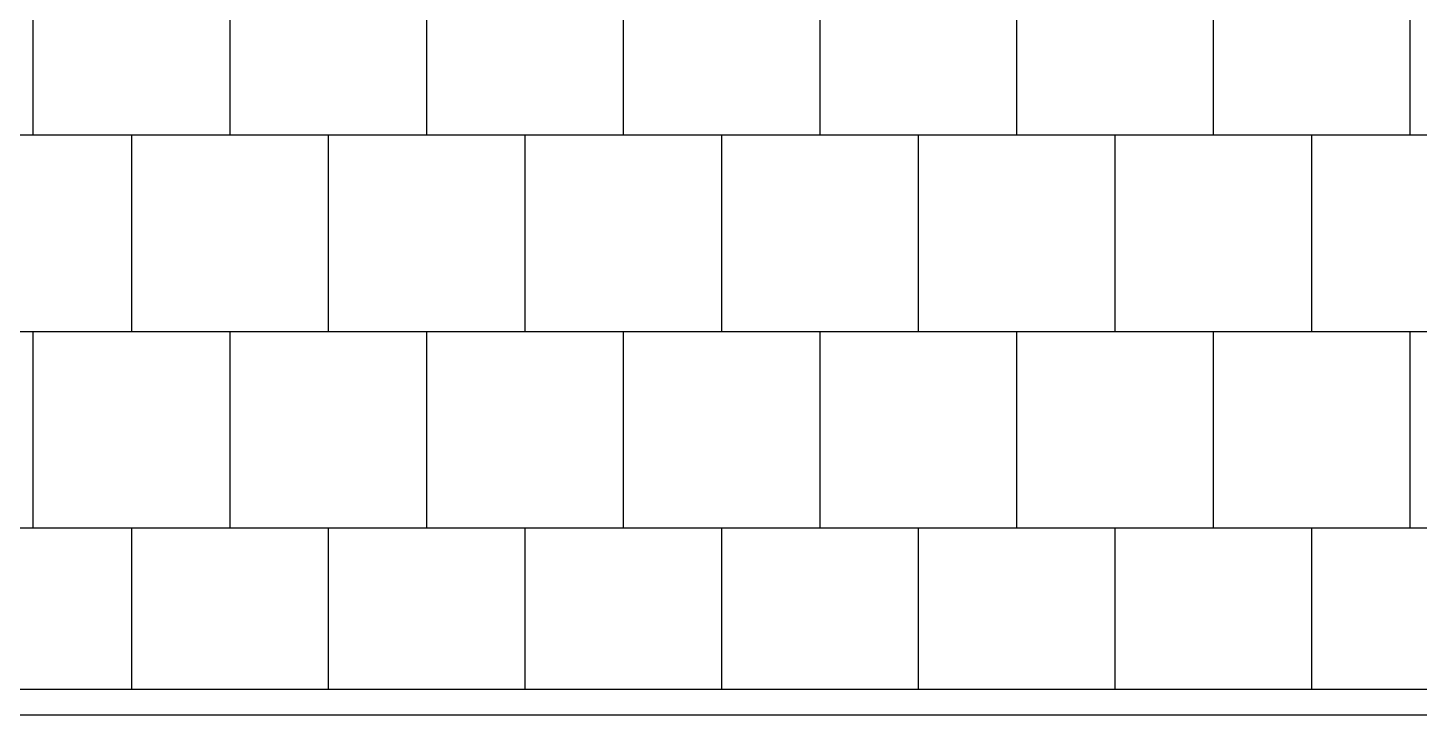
# Model space of a CAD drawing. Extents: x -7 to 226, y -20 to 32.
# Drawn here: x 164.268 to 165.626, y 9.216 to 9.887 of the extents above; entities that cross this region are included whole.
import ezdxf

# ---------------------------------------------------------------- set-up
doc = ezdxf.new("R2010")
doc.units = 0
doc.header["$LTSCALE"] = 20
doc.layers.get('0').update_dxf_attribs({"linetype": 'CONTINUOUS'})
for name, color, linetype in [('DIM', 244, 'CONTINUOUS'), ('MADEIRAME', 244, 'CONTINUOUS'), ('TELHADO', 1, 'CONTINUOUS')]:
    doc.layers.add(name, color=color, linetype=linetype)

# ---------------------------------------------------------------- blocks, each defined once
blk = doc.blocks.new('*X107')
at = {"color": 0, "linetype": 'CONTINUOUS'}
for p, q in [((5.856, -77.376), (5.856, -77.184)), ((6.048, -77.376), (6.048, -77.184)), ((6.24, -77.376), (6.24, -77.184)), ((6.432, -77.376), (6.432, -77.184)), ((6.624, -77.376), (6.624, -77.184)), ((6.816, -77.376), (6.816, -77.184)), ((7.008, -77.376), (7.008, -77.184)), ((7.2, -77.376), (7.2, -77.184)), ((0.4388, -77.376), (7.4129, -77.376)), ((5.952, -77.568), (5.952, -77.376)), ((6.144, -77.568), (6.144, -77.376)), ((6.336, -77.568), (6.336, -77.376)), ((6.528, -77.568), (6.528, -77.376)), ((6.72, -77.568), (6.72, -77.376)), ((6.912, -77.568), (6.912, -77.376)), ((7.104, -77.568), (7.104, -77.376)), ((0.4388, -77.568), (7.4129, -77.568)), ((5.856, -77.76), (5.856, -77.568)), ((6.048, -77.76), (6.048, -77.568)), ((6.24, -77.76), (6.24, -77.568)), ((6.432, -77.76), (6.432, -77.568)), ((6.624, -77.76), (6.624, -77.568)), ((6.816, -77.76), (6.816, -77.568)), ((7.008, -77.76), (7.008, -77.568)), ((7.2, -77.76), (7.2, -77.568)), ((0.4388, -77.76), (7.4129, -77.76)), ((5.952, -77.918), (5.952, -77.76)), ((6.144, -77.918), (6.144, -77.76)), ((6.336, -77.918), (6.336, -77.76)), ((6.528, -77.918), (6.528, -77.76)), ((6.72, -77.918), (6.72, -77.76)), ((6.912, -77.918), (6.912, -77.76)), ((7.104, -77.918), (7.104, -77.76))]:
    blk.add_line(p, q, dxfattribs=at)
blk = doc.blocks.new('A$C3')
at = {"layer": 'TELHADO', "color": 10, "linetype": 'CONTINUOUS'}
for p, q in [((7.4908, 3.7337), (0.5167, 3.7337)), ((7.4908, 3.7087), (0.5167, 3.7087))]:
    blk.add_line(p, q, dxfattribs=at)
at = {"layer": 'DIM', "color": 10, "linetype": 'CONTINUOUS'}
blk.add_blockref('*X107', (0.0779, 81.6517), dxfattribs=at)

msp = doc.modelspace()

# ---------------------------------------------------------------- block references
at = {"layer": 'MADEIRAME', "color": 30, "linetype": 'CONTINUOUS'}
msp.add_blockref('A$C3', (158.3395, 5.5068), dxfattribs=at)

doc.saveas('drawing.dxf')
